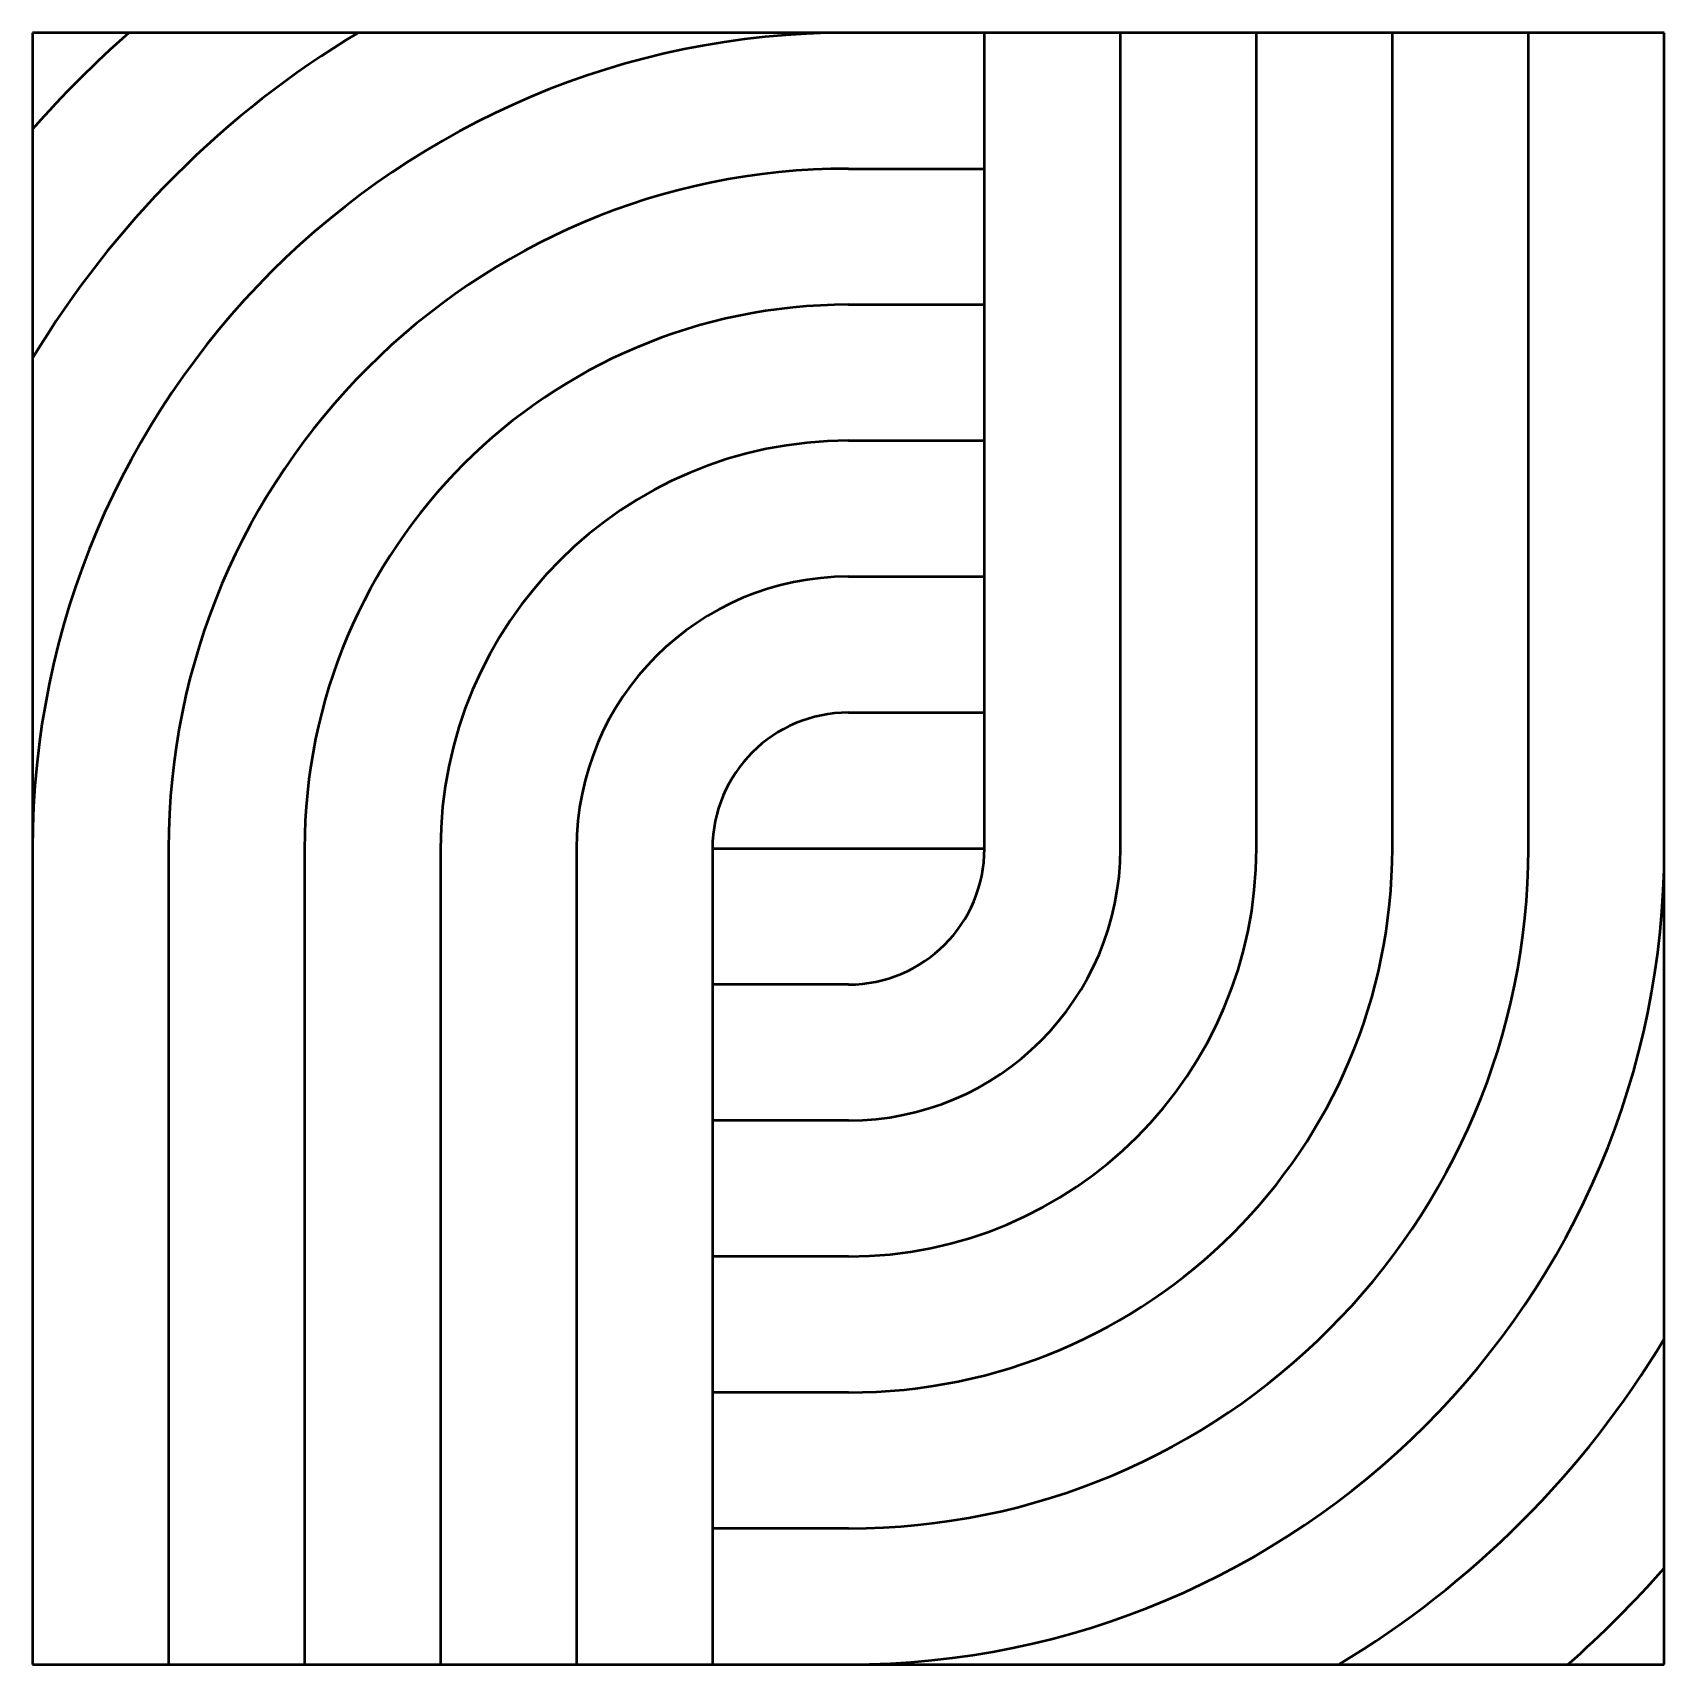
# Model space of a CAD drawing. Header units: millimetres. Extents: x 2784 to 2904, y 680 to 800.
import ezdxf

# ---------------------------------------------------------------- set-up
doc = ezdxf.new("R2010")
doc.units = ezdxf.units.MM
doc.layers.add('Contornos Visibles', color=7, linetype='Continuous', lineweight=50, true_color=0xffffff)

msp = doc.modelspace()

# ---------------------------------------------------------------- linework, layer by layer
at = {"layer": 'Contornos Visibles'}
for p, q in [((2904.12, 800.25), (2784.12, 800.25)), ((2784.12, 800.25), (2784.12, 680.25)), ((2854.12, 740.25), (2854.12, 800.25)), ((2864.12, 740.25), (2864.12, 800.25)), ((2874.12, 740.25), (2874.12, 800.25)), ((2884.12, 740.25), (2884.12, 800.25)), ((2894.12, 740.25), (2894.12, 800.25)), ((2904.12, 680.25), (2904.12, 800.25)), ((2844.12, 790.25), (2854.12, 790.25)), ((2844.12, 780.25), (2854.12, 780.25)), ((2844.12, 770.25), (2854.12, 770.25)), ((2844.12, 760.25), (2854.12, 760.25)), ((2844.12, 750.25), (2854.12, 750.25)), ((2794.12, 740.25), (2794.12, 680.25)), ((2804.12, 740.25), (2804.12, 680.25)), ((2814.12, 740.25), (2814.12, 680.25)), ((2824.12, 740.25), (2824.12, 680.25)), ((2834.12, 740.25), (2834.12, 680.25)), ((2834.12, 740.25), (2854.12, 740.25)), ((2844.12, 730.25), (2834.12, 730.25)), ((2844.12, 720.25), (2834.12, 720.25)), ((2844.12, 710.25), (2834.12, 710.25)), ((2844.12, 700.25), (2834.12, 700.25)), ((2844.12, 690.25), (2834.12, 690.25)), ((2784.12, 680.25), (2904.12, 680.25))]:
    msp.add_line(p, q, dxfattribs=at)
for radius, start, end in [(60, 90, 180), (70, 121.0027, 148.9973), (80, 131.4096, 138.5904), (50, 90, 180), (40, 90, 180), (30, 90, 180), (20, 90, 180), (10, 90, 180), (60, 270, 0), (50, 270, 0), (40, 270, 0), (30, 270, 0), (20, 270, 0), (10, 270, 0), (70, 301.0027, 328.9973), (80, 311.4096, 318.5904)]:
    msp.add_arc((2844.12, 740.25), radius, start, end, dxfattribs=at)

doc.saveas('drawing.dxf')
